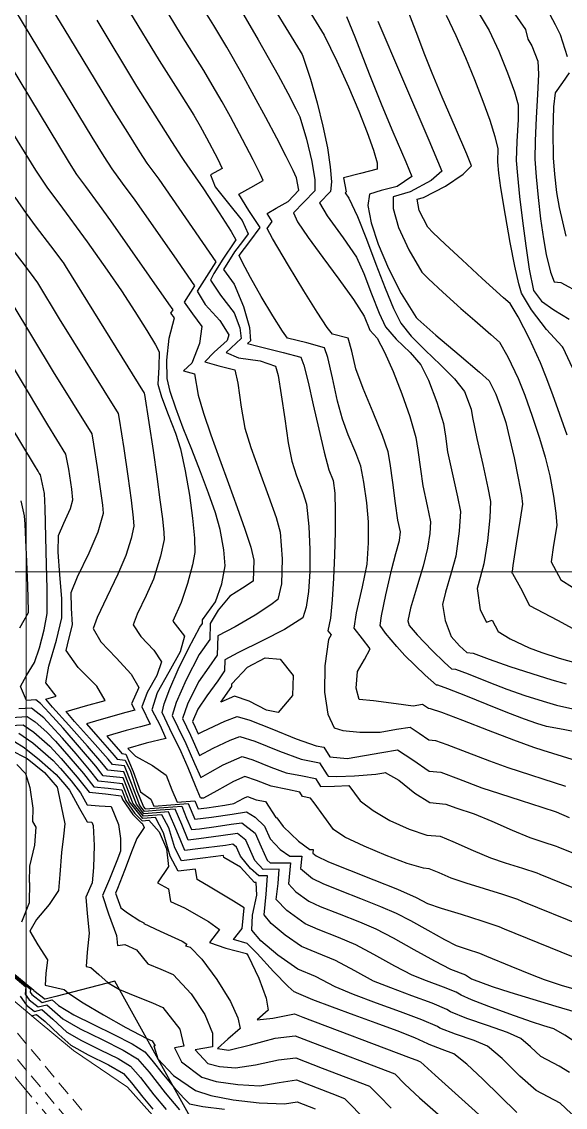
# Model space of a CAD drawing. Extents: x 61466 to 63015, y 108404 to 110397.
# Drawn here: x 62927.46 to 62951.49, y 109081.38 to 109129.42 of the extents above; entities that cross this region are included whole.
import ezdxf

# ---------------------------------------------------------------- set-up
doc = ezdxf.new("R2010")
doc.units = 0
doc.header["$LTSCALE"] = 1.000015
doc.header["$MEASUREMENT"] = 0
doc.linetypes.add('ACAD_ISO04W100', pattern=[30, 24, -3, 0, -3])
doc.linetypes.add('NASCOSTA', pattern=[9.525, 6.35, -3.175])
for name, color, linetype in [('coordinate', 2, 'Continuous'), ('curve livello 5m', 7, 'Continuous'), ('LIN010TR', 2, 'NASCOSTA'), ('LIN018TR', 6, 'NASCOSTA'), ('Per+Mod Surf', 7, 'Continuous'), ('sezioni', 7, 'Continuous'), ('TalusHautBas', 7, 'Continuous')]:
    doc.layers.add(name, color=color, linetype=linetype)
doc.layers.add('no_plot', color=5, linetype='Continuous', plot=False)

msp = doc.modelspace()

# ---------------------------------------------------------------- linework, layer by layer
at = {"layer": 'coordinate', "linetype": 'Continuous', "lineweight": 0}
for p, q in [((62927.666, 109249.448), (62927.666, 108959.046)), ((62922.305, 109105.071), (63014.666, 109105.071))]:
    msp.add_line(p, q, dxfattribs=at)
at = {"layer": 'curve livello 5m', "color": 2, "flags": 128}
for points in [[(62938.103, 109130.849), (62939.775, 109128.111), (62939.855, 109127.972), (62939.894, 109127.895), (62940.227, 109126.875), (62940.525, 109125.823), (62940.777, 109124.791), (62940.973, 109123.832), (62941.101, 109122.997), (62941.152, 109122.339), (62941.115, 109121.911), (62941.115, 109121.911), (62940.624, 109121.399), (62940.963, 109120.827), (62941.677, 109119.86), (62942.259, 109118.998), (62942.259, 109118.998), (62942.581, 109118.28), (62942.925, 109117.378), (62943.257, 109116.518), (62943.542, 109115.922), (62943.542, 109115.922), (62944.02, 109115.374), (62944.634, 109114.779), (62945.102, 109114.238), (62945.102, 109114.238), (62945.442, 109113.549), (62945.816, 109112.589), (62946.112, 109111.645), (62946.112, 109111.645), (62946.193, 109111.078), (62946.288, 109110.386), (62946.288, 109110.386), (62946.484, 109109.462), (62946.729, 109108.393), (62946.856, 109107.743), (62946.856, 109107.743), (62946.805, 109106.876), (62946.649, 109105.774), (62946.649, 109105.774), (62946.451, 109105.031), (62946.192, 109104.176), (62946.063, 109103.623), (62946.063, 109103.623), (62946.183, 109102.916), (62946.447, 109102.216), (62946.447, 109102.216), (62946.821, 109101.807), (62947.134, 109101.512), (62947.419, 109101.483), (62948.126, 109101.206), (62949.033, 109100.893), (62950.008, 109100.573), (62950.892, 109100.296), (62951.525, 109100.114)], [(62951.805, 109114.1), (62951.391, 109114.99), (62951.37, 109115.026), (62951.346, 109115.042), (62950.658, 109115.792), (62949.996, 109116.665), (62949.558, 109117.399), (62949.439, 109117.812), (62949.266, 109118.597), (62949.06, 109119.644), (62948.845, 109120.839), (62948.641, 109122.071), (62948.554, 109122.715), (62948.505, 109123.22), (62948.524, 109123.808), (62948.398, 109124.327), (62948.172, 109125.04), (62947.865, 109125.894), (62947.499, 109126.839), (62947.093, 109127.822), (62946.666, 109128.792), (62946.239, 109129.698)], [(62930.777, 109129.486), (62932.544, 109126.565), (62932.544, 109126.565), (62933.347, 109125.279), (62934.087, 109124.111), (62934.542, 109123.412), (62934.542, 109123.412), (62934.577, 109123.364), (62934.636, 109123.28), (62935.494, 109122.027), (62936.188, 109120.965), (62936.721, 109120.128), (62936.933, 109119.767), (62936.933, 109119.767), (62936.871, 109119.684), (62936.356, 109118.909), (62935.962, 109118.276), (62935.805, 109117.976), (62935.805, 109117.976), (62936.256, 109117.324), (62936.85, 109116.533), (62936.85, 109116.533), (62937.1, 109115.87), (62937.169, 109115.406), (62937.169, 109115.406), (62936.505, 109114.776), (62937.04, 109114.547), (62938.002, 109114.406), (62938.678, 109114.182), (62938.678, 109114.182), (62938.799, 109113.765), (62938.937, 109112.91), (62939.088, 109111.842), (62939.245, 109110.786), (62939.404, 109109.969), (62939.404, 109109.969), (62939.615, 109109.326), (62939.886, 109108.585), (62940.045, 109108.066), (62940.045, 109108.066), (62940.154, 109107.085), (62940.206, 109106.069), (62940.203, 109105.088), (62940.147, 109104.21), (62940.04, 109103.507), (62939.884, 109103.047), (62939.884, 109103.047), (62939.076, 109102.528), (62938.122, 109102.039), (62937.011, 109101.496), (62936.438, 109101.179), (62936.438, 109101.179), (62936.421, 109100.701), (62936.139, 109100.252), (62935.651, 109099.588), (62935.255, 109099.001), (62935.255, 109099.001), (62935.014, 109098.456), (62935.135, 109098.206), (62935.268, 109097.904), (62935.47, 109098.016), (62936.441, 109098.471), (62936.983, 109098.681), (62936.983, 109098.681), (62937.541, 109098.518), (62938.517, 109098.13), (62939.599, 109097.692), (62940.479, 109097.38), (62940.479, 109097.38), (62940.813, 109097.313), (62941.089, 109096.888), (62941.854, 109096.82), (62943.388, 109097.082), (62944.08, 109097.2), (62944.755, 109096.756), (62945.479, 109096.257), (62945.479, 109096.257), (62945.983, 109096.206), (62946.772, 109095.912), (62947.799, 109095.523), (62947.799, 109095.523), (62948.581, 109095.265), (62949.546, 109094.958), (62950.459, 109094.668), (62951.086, 109094.455), (62951.086, 109094.455), (62951.658, 109094.211)], [(62927.163, 109121.65), (62927.654, 109120.926), (62927.654, 109120.926), (62928.098, 109120.332), (62928.735, 109119.499), (62929.277, 109118.78), (62929.277, 109118.78), (62929.292, 109118.759), (62929.378, 109118.616), (62932.879, 109112.977), (62932.888, 109112.926), (62933.083, 109111.678), (62933.267, 109110.447), (62933.434, 109109.289), (62933.574, 109108.259), (62933.682, 109107.415), (62933.748, 109106.813), (62933.766, 109106.507), (62933.766, 109106.507), (62933.605, 109105.769), (62933.289, 109104.755), (62933.289, 109104.755), (62932.967, 109104.031), (62932.569, 109103.206), (62932.384, 109102.732), (62932.384, 109102.732), (62932.722, 109102.217), (62933.31, 109101.61), (62933.649, 109101.094), (62933.649, 109101.094), (62933.442, 109100.494), (62933.004, 109099.739), (62932.768, 109099.105), (62932.768, 109099.105), (62933.146, 109098.329), (62932.711, 109098.213), (62932.079, 109098.048), (62932.079, 109098.048), (62931.22, 109097.802), (62931.826, 109097.113), (62931.89, 109097.032), (62932.062, 109097.013), (62932.385, 109096.234), (62932.717, 109095.338), (62932.717, 109095.338), (62933.174, 109095.017), (62933.298, 109094.711), (62934.06, 109094.767), (62934.825, 109094.824), (62934.825, 109094.824), (62935.121, 109094.13), (62935.85, 109094.221), (62936.761, 109094.359), (62937.398, 109094.453), (62937.398, 109094.453), (62937.79, 109094.215), (62938.192, 109093.815), (62938.192, 109093.815), (62938.441, 109093.257), (62938.883, 109092.791), (62939.319, 109092.492), (62939.319, 109092.492), (62939.842, 109092.494), (62939.792, 109091.947), (62940.316, 109091.504), (62940.777, 109091.286), (62941.541, 109090.976), (62942.444, 109090.622), (62943.323, 109090.272), (62944.014, 109089.972), (62944.014, 109089.972), (62944.648, 109089.641), (62945.413, 109089.213), (62946.144, 109088.806), (62946.674, 109088.537), (62946.674, 109088.537), (62947.159, 109088.379), (62947.705, 109088.205), (62947.705, 109088.205), (62948.008, 109088.074), (62949.079, 109087.628), (62950.026, 109087.242), (62950.563, 109087.03), (62950.563, 109087.03), (62951.353, 109086.777), (62952.341, 109086.487)], [(62927.387, 109102.601), (62927.765, 109103.278), (62927.771, 109103.301), (62927.77, 109103.352), (62927.732, 109104.46), (62927.69, 109105.535), (62927.648, 109106.477), (62927.611, 109107.184), (62927.584, 109107.556), (62927.446, 109108.222)], [(62949.352, 109081.156), (62948.609, 109081.869), (62947.846, 109082.626), (62947.14, 109083.295), (62946.567, 109083.744), (62946.053, 109083.942), (62945.478, 109084.156), (62945.421, 109084.193), (62944.841, 109084.453), (62944.055, 109084.761), (62943.138, 109085.1), (62942.161, 109085.454), (62941.199, 109085.807), (62940.326, 109086.143), (62939.613, 109086.446), (62939.557, 109086.476), (62939.506, 109086.497), (62939.24, 109086.722), (62938.6, 109087.392), (62937.877, 109088.185), (62937.425, 109088.633), (62936.832, 109088.809), (62937.206, 109089.294), (62937.294, 109090.201), (62936.819, 109090.501), (62935.79, 109091.127), (62935.218, 109091.464), (62935.141, 109091.921), (62934.386, 109091.827), (62934.032, 109092.492), (62933.725, 109093.529), (62933.37, 109094.205), (62932.814, 109094.163), (62932.225, 109094.9), (62931.915, 109095.694), (62931.404, 109095.756), (62930.857, 109095.81), (62930.464, 109096.308), (62929.866, 109097.016), (62929.265, 109097.708), (62928.756, 109098.277), (62928.435, 109098.615), (62927.901, 109099.041), (62927.333, 109099.006)], [(62926.959, 109097.204), (62927.706, 109096.816), (62928.476, 109096.203), (62929.037, 109095.548), (62929.037, 109095.548), (62929.066, 109095.41), (62929.369, 109093.929), (62929.306, 109093.383), (62929.216, 109092.654), (62929.216, 109092.654), (62929.146, 109091.676), (62929.089, 109090.969), (62929.089, 109090.969), (62928.68, 109090.354), (62928.118, 109089.698), (62927.827, 109089.181), (62927.827, 109089.181), (62928.179, 109088.574), (62928.603, 109087.902), (62928.603, 109087.902), (62928.535, 109087.296), (62928.504, 109086.782), (62928.504, 109086.782), (62929.344, 109086.589), (62929.527, 109086.426), (62930.173, 109086.002), (62931.072, 109085.466), (62932.064, 109084.911), (62932.987, 109084.43), (62932.987, 109084.43), (62933.235, 109084.327), (62933.357, 109084.104), (62933.303, 109084.094), (62933.483, 109083.52), (62934.167, 109082.791), (62935.152, 109082.126), (62935.152, 109082.126), (62935.818, 109081.903), (62936.817, 109081.71), (62937.964, 109081.577), (62939.075, 109081.532), (62939.075, 109081.532), (62939.645, 109081.626), (62940.428, 109081.318)]]:
    msp.add_lwpolyline(points, dxfattribs=at)
at = {"layer": 'LIN010TR', "lineweight": 0, "ltscale": 0.1, "flags": 128}
for points in [[(62914.449, 109100.014), (62920.303, 109093.007), (62951.19, 109056.037)], [(62914.449, 109098.851), (62920.303, 109091.844), (62951.19, 109054.874)]]:
    msp.add_lwpolyline(points, dxfattribs=at)
at = {"layer": 'LIN018TR', "linetype": 'ACAD_ISO04W100', "lineweight": 0, "ltscale": 0.1, "flags": 128}
msp.add_lwpolyline([(62914.449, 109097.949), (62951.19, 109053.973)], dxfattribs=at)
at = {"layer": 'no_plot', "flags": 128}
for points in [[(62925.635, 109132.435), (62927.867, 109128.761), (62930.562, 109124.308), (62931.094, 109123.46), (62931.451, 109122.905), (62931.91, 109122.278), (62932.466, 109121.521), (62932.466, 109121.521), (62934.193, 109119.052), (62935.096, 109117.735), (62934.643, 109117.009), (62935.015, 109116.485), (62935.42, 109115.937), (62935.327, 109115.173), (62934.976, 109114.308), (62934.616, 109113.967), (62935.099, 109113.835), (62935.26, 109112.898), (62935.495, 109112.094), (62935.821, 109111.13), (62936.202, 109110.071), (62936.604, 109108.98), (62936.992, 109107.923), (62937.331, 109106.964), (62937.585, 109106.167), (62937.721, 109105.596), (62937.721, 109105.596), (62937.691, 109104.658), (62937.226, 109104.347), (62936.661, 109103.997), (62936.141, 109103.381), (62935.798, 109102.788), (62935.773, 109102.088), (62935.31, 109101.414), (62934.732, 109100.295), (62934.289, 109099.295), (62934.116, 109098.716), (62934.362, 109098.203), (62934.716, 109097.479), (62935.102, 109096.594), (62935.374, 109095.982), (62935.79, 109096.208), (62936.374, 109096.538), (62937.213, 109096.907), (62937.686, 109096.753), (62938.468, 109096.436), (62939.152, 109096.185), (62939.882, 109096.045), (62940.445, 109095.926), (62940.576, 109095.723), (62940.669, 109095.57), (62941.292, 109095.594), (62941.927, 109095.623), (62942.422, 109094.948), (62942.997, 109094.517), (62943.737, 109094.069), (62944.593, 109093.684), (62945.371, 109093.418), (62945.957, 109093.372), (62946.525, 109093.144), (62947.413, 109092.746), (62948.185, 109092.418), (62948.832, 109092.204), (62949.598, 109091.969), (62950.238, 109091.756), (62950.37, 109091.699), (62952.253, 109090.932)], [(62927.474, 109132.165), (62929.322, 109129.124), (62931.553, 109125.437), (62932.133, 109124.508), (62932.668, 109123.664), (62932.997, 109123.158), (62933.521, 109122.443), (62934.414, 109121.166), (62936.038, 109118.797), (62935.63, 109118.144), (62935.224, 109117.493), (62935.572, 109116.905), (62936.22, 109116.19), (62936.62, 109115.564), (62936.551, 109115.31), (62935.97, 109114.796), (62935.56, 109114.371), (62936.176, 109114.188), (62936.888, 109114.008), (62937.018, 109113.426), (62937.171, 109112.355), (62937.332, 109111.433), (62937.598, 109110.571), (62937.976, 109109.514), (62938.376, 109108.427), (62938.709, 109107.477), (62938.883, 109106.831), (62938.978, 109105.646), (62938.943, 109104.543), (62938.787, 109103.852), (62938.473, 109103.611), (62937.777, 109103.164), (62936.906, 109102.645), (62936.127, 109102.247), (62936.097, 109101.395), (62935.734, 109100.855), (62935.283, 109100.207), (62934.787, 109099.214), (62934.565, 109098.586), (62934.926, 109097.843), (62935.321, 109096.943), (62935.922, 109097.277), (62936.677, 109097.631), (62937.098, 109097.794), (62937.761, 109097.579), (62938.857, 109097.135), (62939.816, 109096.782), (62940.629, 109096.619), (62940.972, 109096.091), (62941.004, 109096.037), (62941.388, 109096.013), (62942.172, 109096.046), (62943.122, 109096.127), (62943.468, 109096.186), (62943.531, 109096.197), (62944.127, 109095.853), (62944.84, 109095.284), (62945.499, 109094.87), (62946.207, 109094.798), (62946.652, 109094.631), (62947.456, 109094.37), (62948.237, 109094.043), (62949.146, 109093.639), (62949.922, 109093.314), (62950.504, 109093.127), (62951.083, 109092.94), (62951.157, 109092.908), (62952.222, 109092.474)], [(62939.603, 109130.835), (62940.836, 109128.815), (62941.392, 109127.666), (62941.908, 109126.531), (62942.364, 109125.463), (62942.74, 109124.514), (62943.016, 109123.734), (62943.17, 109123.177), (62943.182, 109122.894), (62942.443, 109122.7), (62941.686, 109122.507), (62941.812, 109121.889), (62941.764, 109121.839), (62941.923, 109121.605), (62942.301, 109120.801), (62942.706, 109119.791), (62943.12, 109118.695), (62943.523, 109117.632), (62943.899, 109116.721), (62944.227, 109116.08), (62944.685, 109115.51), (62945.303, 109114.882), (62945.974, 109114.238), (62946.586, 109113.615), (62947.03, 109113.055), (62947.334, 109112.275), (62947.387, 109111.897), (62947.578, 109110.974), (62947.84, 109109.828), (62948.074, 109108.789), (62948.184, 109108.191), (62948.157, 109107.469), (62948.05, 109106.447), (62947.893, 109105.432), (62947.893, 109105.432), (62947.724, 109104.829), (62947.595, 109104.336), (62947.722, 109103.387), (62948.002, 109102.841), (62948.26, 109102.936), (62948.528, 109102.434), (62949.048, 109102.115), (62949.887, 109101.717), (62950.46, 109101.506), (62951.226, 109101.26), (62951.955, 109101.052)], [(62953.315, 109096.301), (62950.516, 109097.17), (62950.093, 109097.308), (62949.212, 109097.632), (62948.094, 109098.06), (62946.961, 109098.497), (62946.034, 109098.849), (62945.534, 109099.02), (62945.534, 109099.02), (62945.44, 109099.03), (62945.179, 109099.206), (62944.763, 109099.135), (62944.021, 109099.232), (62943.02, 109099.367), (62943.02, 109099.367), (62942.381, 109099.43), (62942.248, 109099.927), (62942.302, 109100.66), (62942.302, 109100.66), (62942.616, 109101.196), (62942.867, 109101.67), (62942.526, 109102.115), (62942.153, 109102.581), (62942.153, 109102.581), (62942.258, 109103.259), (62942.527, 109104.409), (62942.726, 109105.409), (62942.789, 109106.353), (62942.792, 109107.281), (62942.792, 109107.281), (62942.716, 109108.125), (62942.588, 109109.04), (62942.446, 109109.753), (62942.446, 109109.753), (62942.23, 109110.344), (62941.9, 109111.14), (62941.638, 109111.829), (62941.638, 109111.829), (62941.429, 109112.633), (62941.201, 109113.654), (62940.995, 109114.554), (62940.852, 109114.994), (62940.852, 109114.994), (62940.061, 109115.204), (62939.207, 109115.411), (62939.207, 109115.411), (62938.988, 109115.72), (62938.559, 109116.407), (62938.049, 109117.265), (62938.049, 109117.265), (62937.58, 109118.094), (62937.221, 109118.762), (62937.081, 109119.069), (62937.081, 109119.069), (62937.546, 109119.69), (62938.004, 109120.305), (62937.51, 109121.065), (62937.06, 109121.788), (62937.06, 109121.788), (62937.595, 109122.088), (62938.138, 109122.391), (62938.138, 109122.391), (62938.021, 109122.659), (62937.695, 109123.306), (62937.228, 109124.199), (62936.688, 109125.207), (62936.688, 109125.207), (62936.321, 109125.868), (62935.885, 109126.63), (62935.512, 109127.265), (62935.512, 109127.265), (62935.056, 109127.986), (62934.526, 109128.822), (62934.526, 109128.822), (62933.686, 109130.21)], [(62936.869, 109130.428), (62937.917, 109128.619), (62938.799, 109127.05), (62939.226, 109126.25), (62939.578, 109125.566), (62939.751, 109125.202), (62940.057, 109124.214), (62940.291, 109123.238), (62940.421, 109122.427), (62940.417, 109121.934), (62939.928, 109121.434), (62939.483, 109120.959), (62939.656, 109120.568), (62940.128, 109119.87), (62940.778, 109118.985), (62941.486, 109118.03), (62942.132, 109117.126), (62942.594, 109116.392), (62942.856, 109115.765), (62943.174, 109115.421), (62943.503, 109114.802), (62943.881, 109113.946), (62944.265, 109112.958), (62944.615, 109111.946), (62944.89, 109111.014), (62944.976, 109110.466), (62945.084, 109109.611), (62945.189, 109108.876), (62945.382, 109107.993), (62945.529, 109107.295), (62945.498, 109106.776), (62945.405, 109106.117), (62945.203, 109105.326), (62944.91, 109104.354), (62944.646, 109103.462), (62944.532, 109102.91), (62944.587, 109102.706), (62944.944, 109102.29), (62945.61, 109101.59), (62946.156, 109101.056), (62946.464, 109100.786), (62946.637, 109100.768), (62947.197, 109100.559), (62948.114, 109100.187), (62948.91, 109099.878), (62949.702, 109099.607), (62950.512, 109099.347), (62951.095, 109099.175), (62951.824, 109099.018)], [(62932.231, 109129.848), (62933.535, 109127.694), (62934.358, 109126.396), (62935.066, 109125.277), (62935.351, 109124.788), (62935.632, 109124.286), (62936.117, 109123.37), (62936.331, 109122.929), (62935.811, 109122.639), (62936.021, 109122.106), (62936.601, 109121.37), (62937.201, 109120.618), (62937.468, 109120.036), (62937.221, 109119.699), (62936.868, 109119.232), (62936.386, 109118.46), (62936.859, 109117.807), (62937.262, 109116.82), (62937.526, 109115.89), (62937.571, 109115.296), (62937.45, 109115.181), (62937.901, 109115.057), (62939.026, 109114.774), (62939.804, 109114.575), (62939.94, 109114.22), (62940.129, 109113.465), (62940.353, 109112.468), (62940.592, 109111.385), (62940.828, 109110.375), (62941.04, 109109.595), (62941.225, 109109.122), (62941.303, 109108.559), (62941.325, 109107.779), (62941.321, 109106.839), (62941.295, 109105.817), (62941.249, 109104.79), (62941.186, 109103.834), (62941.109, 109103.026), (62940.996, 109102.467), (62941.137, 109102.287), (62941.025, 109102.088), (62940.858, 109100.92), (62940.852, 109099.756), (62940.995, 109098.78), (62941.276, 109098.176), (62941.662, 109098.059), (62942.414, 109097.986), (62943.309, 109097.978), (62944.029, 109098.109), (62944.63, 109098.203), (62945.03, 109097.94), (62945.46, 109097.643), (62945.759, 109097.613), (62946.248, 109097.441), (62947.144, 109097.098), (62948.144, 109096.713), (62948.946, 109096.416), (62951.497, 109095.587)], [(62952.13, 109097.947), (62951.392, 109098.093), (62950.665, 109098.237), (62950.665, 109098.237), (62950.232, 109098.368), (62949.694, 109098.549), (62949.694, 109098.549), (62948.957, 109098.83), (62948.031, 109099.202), (62947.089, 109099.584), (62946.305, 109099.895), (62945.854, 109100.053), (62945.854, 109100.053), (62945.794, 109100.059), (62945.29, 109100.501), (62944.398, 109101.373), (62944.398, 109101.373), (62944.04, 109101.764), (62943.547, 109102.367), (62943.311, 109102.695), (62943.311, 109102.695), (62943.371, 109103.128), (62943.56, 109104.057), (62943.819, 109105.204), (62943.819, 109105.204), (62944.005, 109105.881), (62944.161, 109106.46), (62944.161, 109106.46), (62944.201, 109106.846), (62944.09, 109107.366), (62943.981, 109108.104), (62943.864, 109109.023), (62943.754, 109109.868), (62943.668, 109110.383), (62943.668, 109110.383), (62943.412, 109111.113), (62942.998, 109112.125), (62942.561, 109113.186), (62942.236, 109114.062), (62942.236, 109114.062), (62942.049, 109114.841), (62941.9, 109115.413), (62941.9, 109115.413), (62941.199, 109115.591), (62940.971, 109115.886), (62940.529, 109116.559), (62939.936, 109117.508), (62939.255, 109118.633), (62938.55, 109119.83), (62938.55, 109119.83), (62938.313, 109120.271), (62938.539, 109120.574), (62938.308, 109120.937), (62938.705, 109121.172), (62939.245, 109121.46), (62939.245, 109121.46), (62939.72, 109121.957), (62939.607, 109122.508), (62939.458, 109122.838), (62939.153, 109123.452), (62938.735, 109124.263), (62938.251, 109125.184), (62937.744, 109126.129), (62937.744, 109126.129), (62937.186, 109127.131), (62936.525, 109128.289), (62935.958, 109129.254), (62935.958, 109129.254), (62935.517, 109129.951)], [(62941.814, 109129.655), (62942.183, 109128.744), (62942.82, 109127.113), (62943.379, 109125.705), (62943.871, 109124.546), (62944.443, 109123.215), (62944.713, 109122.562), (62944.054, 109122.129), (62943.352, 109121.947), (62942.83, 109121.786), (62942.767, 109121.288), (62942.906, 109120.525), (62943.216, 109119.571), (62943.67, 109118.502), (62944.238, 109117.396), (62944.893, 109116.326), (62944.971, 109116.253), (62945.775, 109115.553), (62946.795, 109114.681), (62947.692, 109113.913), (62948.123, 109113.524), (62948.42, 109112.942), (62948.647, 109112.333), (62948.856, 109111.677), (62949.031, 109110.986), (62949.227, 109110.116), (62949.411, 109109.219), (62949.551, 109108.446), (62949.593, 109108.063), (62949.5, 109107.413), (62949.315, 109106.312), (62949.165, 109105.359), (62949.137, 109105.089), (62949.126, 109105.049), (62949.141, 109104.994), (62949.15, 109104.998), (62949.515, 109104.363), (62949.908, 109103.579), (62951.139, 109102.93), (62952.317, 109102.308)], [(62951.568, 109111.128), (62951.253, 109112.042), (62950.94, 109112.914), (62950.646, 109113.693), (62950.389, 109114.33), (62950.389, 109114.33), (62949.907, 109115.384), (62949.41, 109116.356), (62949.048, 109116.954), (62949.048, 109116.954), (62948.763, 109117.201), (62947.816, 109118.058), (62946.927, 109118.875), (62946.175, 109119.576), (62945.642, 109120.086), (62945.408, 109120.33), (62945.408, 109120.33), (62945.03, 109121.062), (62944.942, 109121.562), (62944.942, 109121.562), (62945.219, 109121.64), (62946.192, 109122.147), (62946.979, 109122.665), (62947.345, 109123.039), (62947.345, 109123.039), (62947.138, 109123.557), (62946.636, 109124.723), (62946.053, 109126.074), (62945.602, 109127.144), (62945.602, 109127.144), (62945.286, 109127.953), (62944.898, 109128.968), (62944.55, 109129.879)], [(62947.678, 109129.767), (62948.129, 109129.025), (62948.546, 109128.115), (62948.938, 109127.161), (62949.243, 109126.317), (62949.404, 109125.737), (62949.403, 109125.088), (62949.347, 109124.114), (62949.326, 109123.276), (62949.375, 109122.615), (62949.47, 109121.689), (62949.597, 109120.612), (62949.744, 109119.501), (62949.895, 109118.47), (62950.08, 109117.529), (62950.44, 109117.055), (62950.987, 109116.667), (62951.661, 109116.262)], [(62949.26, 109129.757), (62949.733, 109129.07), (62949.841, 109128.647), (62950.018, 109128.351), (62950.284, 109127.667), (62950.303, 109127.095), (62950.265, 109126.2), (62950.204, 109125.158), (62950.153, 109124.143), (62950.147, 109123.332), (62950.198, 109122.55), (62950.286, 109121.636), (62950.398, 109120.691), (62950.522, 109119.817), (62950.646, 109119.115), (62950.842, 109118.332), (62951.004, 109117.914), (62951.297, 109117.879), (62952.162, 109117.401)], [(62951.587, 109127.862), (62951.279, 109128.841), (62951.279, 109128.841), (62951.063, 109129.285), (62950.688, 109129.966)], [(62943.209, 109129.442), (62944.249, 109126.993), (62945.459, 109124.18), (62946.029, 109122.8), (62945.556, 109122.391), (62944.636, 109121.884), (62943.886, 109121.674), (62943.876, 109121.153), (62944.123, 109120.317), (62944.568, 109119.323), (62945.15, 109118.328), (62945.437, 109118.042), (62946.073, 109117.449), (62946.867, 109116.727), (62947.487, 109116.19), (62948.206, 109115.575), (62948.586, 109115.239), (62948.954, 109114.594), (62949.404, 109113.636), (62949.695, 109112.896), (62950.029, 109111.96), (62950.352, 109110.991), (62950.605, 109110.153), (62950.803, 109109.32), (62950.976, 109108.429), (62951.078, 109107.669), (62951.119, 109107.123), (62950.973, 109106.256), (62950.865, 109105.516), (62951.288, 109104.725), (62951.81, 109104.393)], [(62952.284, 109089.391), (62949.582, 109090.491), (62949.582, 109090.491), (62949.394, 109090.572), (62948.735, 109090.796), (62947.926, 109091.046), (62947.115, 109091.297), (62946.449, 109091.522), (62946.449, 109091.522), (62945.914, 109091.754), (62945.479, 109091.937), (62945.479, 109091.937), (62945.224, 109091.957), (62944.499, 109092.175), (62943.57, 109092.522), (62942.599, 109092.932), (62941.749, 109093.341), (62941.749, 109093.341), (62941.252, 109093.673), (62940.386, 109094.853), (62940.227, 109095.066), (62939.881, 109095.139), (62939.757, 109095.333), (62939.205, 109095.45), (62938.489, 109095.587), (62938.489, 109095.587), (62937.838, 109095.836), (62937.328, 109096.019), (62937.328, 109096.019), (62936.826, 109095.798), (62936.094, 109095.387), (62935.505, 109095.064), (62935.505, 109095.064), (62935.437, 109095.054), (62935.415, 109095.052), (62935.407, 109095.072), (62935.362, 109095.068), (62935.139, 109095.613), (62934.822, 109096.4), (62934.822, 109096.4), (62934.507, 109097.116), (62934.011, 109098.129), (62933.667, 109098.846), (62933.667, 109098.846), (62933.757, 109099.238), (62934.009, 109099.903), (62934.384, 109100.748), (62934.84, 109101.684), (62935.338, 109102.62), (62935.338, 109102.62), (62935.448, 109102.782), (62935.454, 109102.949), (62936.024, 109103.747), (62936.304, 109104.549), (62936.459, 109105.343), (62936.459, 109105.343), (62936.404, 109106.052), (62936.239, 109106.954), (62936.239, 109106.954), (62936.026, 109107.687), (62935.722, 109108.554), (62935.362, 109109.503), (62934.979, 109110.481), (62934.607, 109111.435), (62934.28, 109112.313), (62934.032, 109113.062), (62933.897, 109113.63), (62933.897, 109113.63), (62933.885, 109114.434), (62933.975, 109115.412), (62933.975, 109115.412), (62934.219, 109116.309), (62934.062, 109116.526), (62934.154, 109116.672), (62933.971, 109116.938), (62931.41, 109120.6), (62930.895, 109121.304), (62930.292, 109122.119), (62929.906, 109122.651), (62929.906, 109122.651), (62929.571, 109123.18), (62926.052, 109128.984)], [(62951.527, 109119.927), (62951.228, 109121.191), (62951.228, 109121.191), (62951.12, 109121.854), (62951.023, 109122.667), (62950.968, 109123.387), (62950.968, 109123.387), (62950.948, 109124.581), (62950.982, 109125.646), (62951.059, 109126.265), (62951.059, 109126.265), (62951.385, 109126.725), (62951.678, 109127.158)], [(62926.766, 109124.972), (62928.075, 109122.848), (62928.598, 109122.052), (62929.104, 109121.384), (62930.354, 109119.678), (62931.243, 109118.422), (62931.87, 109117.511), (62932.464, 109116.595), (62932.993, 109115.754), (62933.378, 109115.115), (62933.542, 109114.806), (62933.518, 109114.126), (62933.479, 109113.385), (62933.644, 109112.82), (62933.944, 109112.034), (62934.263, 109111.208), (62934.484, 109110.521), (62934.695, 109109.537), (62934.878, 109108.474), (62935.019, 109107.445), (62935.102, 109106.558), (62935.113, 109105.925), (62935.009, 109105.383), (62934.786, 109104.564), (62934.51, 109103.714), (62934.142, 109102.891), (62934.656, 109102.225), (62934.465, 109101.532), (62933.964, 109100.631), (62933.448, 109099.715), (62933.218, 109098.975), (62933.563, 109098.301), (62933.834, 109097.707), (62932.969, 109097.487), (62932.157, 109097.265), (62932.497, 109096.921), (62933.249, 109096.508), (62933.848, 109096.078), (62934.094, 109095.431), (62934.33, 109094.89), (62935.116, 109094.948), (62935.268, 109094.591), (62935.643, 109094.638), (62936.44, 109094.752), (62936.843, 109094.817), (62937.278, 109095.059), (62937.444, 109095.132), (62937.826, 109094.99), (62938.243, 109094.906), (62938.697, 109094.201), (62938.734, 109094.193), (62939.022, 109093.807), (62939.701, 109093.152), (62940.197, 109092.784), (62940.344, 109092.785), (62940.33, 109092.63), (62940.478, 109092.506), (62941.03, 109092.245), (62941.945, 109091.874), (62943.026, 109091.45), (62944.078, 109091.03), (62944.906, 109090.671), (62945.402, 109090.404), (62946.006, 109090.192), (62946.882, 109089.922), (62947.805, 109089.639), (62948.55, 109089.389), (62948.795, 109089.283), (62952.315, 109087.849)], [(62927.063, 109119.326), (62927.571, 109118.662), (62928.003, 109118.089), (62928.167, 109117.858), (62929.123, 109116.273), (62931.726, 109112.081), (62931.772, 109111.825), (62931.971, 109110.538), (62932.151, 109109.306), (62932.296, 109108.245), (62932.391, 109107.469), (62932.42, 109107.09), (62932.301, 109106.545), (62932.067, 109105.797), (62931.712, 109104.974), (62931.224, 109103.96), (62930.797, 109103.058), (62930.626, 109102.573), (62930.962, 109101.982), (62931.633, 109101.268), (62932.304, 109100.554), (62932.641, 109099.963), (62932.319, 109099.235), (62932.457, 109098.951), (62932.067, 109098.848), (62930.872, 109098.513), (62930.325, 109098.349), (62930.825, 109097.774), (62931.554, 109096.952), (62931.683, 109096.787), (62932.033, 109096.749), (62932.272, 109096.251), (62932.552, 109095.4), (62932.84, 109094.684), (62932.922, 109094.581), (62933.748, 109094.648), (62934.534, 109094.7), (62934.754, 109094.182), (62934.974, 109093.669), (62935.32, 109093.707), (62936.057, 109093.804), (62936.728, 109093.906), (62937.197, 109093.975), (62937.782, 109093.505), (62938.046, 109092.914), (62938.313, 109092.312), (62938.441, 109092.2), (62939.339, 109092.204), (62939.254, 109091.263), (62939.579, 109090.92), (62940.154, 109090.503), (62940.66, 109090.271), (62941.494, 109089.939), (62942.401, 109089.581), (62943.123, 109089.273), (62943.888, 109088.875), (62944.802, 109088.365), (62945.702, 109087.864), (62946.421, 109087.494), (62947.081, 109087.238), (62947.351, 109087.063), (62948.255, 109086.721), (62949.045, 109086.469), (62950.051, 109086.167), (62951.076, 109085.863), (62951.923, 109085.605)], [(62952.149, 109084.136), (62951.463, 109084.58), (62950.986, 109084.853), (62950.986, 109084.853), (62950.549, 109084.99), (62949.992, 109085.16), (62949.992, 109085.16), (62949.038, 109085.497), (62948.105, 109085.843), (62947.338, 109086.141), (62946.883, 109086.336), (62946.883, 109086.336), (62946.666, 109086.477), (62946.109, 109086.704), (62945.356, 109086.979), (62944.719, 109087.232), (62944.719, 109087.232), (62943.959, 109087.631), (62943.032, 109088.15), (62942.231, 109088.574), (62942.231, 109088.574), (62941.464, 109088.895), (62940.565, 109089.249), (62939.992, 109089.501), (62939.992, 109089.501), (62939.176, 109090.092), (62938.716, 109090.58), (62938.716, 109090.58), (62938.792, 109091.284), (62938.837, 109091.914), (62938.837, 109091.914), (62938.135, 109091.911), (62937.768, 109092.305), (62937.372, 109093.196), (62936.996, 109093.497), (62936.264, 109093.388), (62935.286, 109093.259), (62934.827, 109093.209), (62934.827, 109093.209), (62934.535, 109093.889), (62934.243, 109094.576), (62934.243, 109094.576), (62933.586, 109094.533), (62932.895, 109094.477), (62932.895, 109094.477), (62932.686, 109094.738), (62932.321, 109095.716), (62932.003, 109096.485), (62932.003, 109096.485), (62931.477, 109096.543), (62931.281, 109096.791), (62930.599, 109097.567), (62929.804, 109098.451), (62929.429, 109098.896), (62929.429, 109098.896), (62930.286, 109099.143), (62931.148, 109099.389), (62931.148, 109099.389), (62930.79, 109100.01), (62929.96, 109100.847), (62929.429, 109101.589), (62929.429, 109101.589), (62929.545, 109102.101), (62929.707, 109102.725), (62929.707, 109102.725), (62929.671, 109103.473), (62929.646, 109104.156), (62929.646, 109104.156), (62929.934, 109104.86), (62930.441, 109105.916), (62930.846, 109106.839), (62930.846, 109106.839), (62931.074, 109107.672), (62931.043, 109108.02), (62930.951, 109108.741), (62930.815, 109109.69), (62930.656, 109110.725), (62930.656, 109110.725), (62930.572, 109111.185), (62928.868, 109113.93), (62927.042, 109116.957)], [(62951.678, 109082.918), (62951.221, 109083.202), (62951.221, 109083.202), (62950.403, 109083.636), (62949.951, 109084.051), (62949.528, 109084.432), (62949.528, 109084.432), (62948.929, 109084.697), (62948.058, 109084.998), (62947.144, 109085.311), (62946.415, 109085.61), (62946.415, 109085.61), (62946.251, 109085.715), (62945.608, 109085.987), (62944.709, 109086.319), (62943.773, 109086.662), (62943.017, 109086.97), (62943.017, 109086.97), (62942.194, 109087.413), (62941.34, 109087.874), (62941.34, 109087.874), (62940.511, 109088.213), (62939.83, 109088.5), (62939.83, 109088.5), (62939.105, 109088.999), (62938.494, 109089.516), (62938.178, 109089.896), (62938.178, 109089.896), (62938.276, 109090.809), (62938.334, 109091.624), (62938.334, 109091.624), (62937.946, 109091.622), (62937.57, 109091.947), (62937.136, 109092.492), (62937.136, 109092.492), (62936.961, 109092.886), (62936.795, 109093.02), (62936.471, 109092.971), (62935.252, 109092.811), (62934.68, 109092.748), (62934.68, 109092.748), (62934.316, 109093.596), (62933.952, 109094.452), (62933.952, 109094.452), (62933.423, 109094.418), (62932.868, 109094.372), (62932.868, 109094.372), (62932.532, 109094.792), (62932.234, 109095.592), (62931.974, 109096.221), (62931.974, 109096.221), (62931.27, 109096.299), (62931.009, 109096.63), (62930.367, 109097.365), (62929.541, 109098.286), (62928.83, 109099.081), (62928.534, 109099.444), (62928.992, 109099.575), (62928.534, 109100.161), (62928.666, 109100.905), (62929.007, 109102.047), (62929.24, 109103.045), (62929.24, 109103.045), (62929.236, 109103.9), (62929.148, 109104.944), (62929.068, 109105.946), (62929.087, 109106.676), (62929.087, 109106.676), (62929.326, 109107.223), (62929.625, 109107.88), (62929.625, 109107.88), (62929.727, 109108.254), (62929.672, 109108.734), (62929.54, 109109.624), (62929.54, 109109.624), (62929.419, 109110.289), (62928.613, 109111.587), (62925.917, 109116.057)], [(62952.243, 109080.646), (62951.258, 109081.568), (62950.733, 109081.847), (62950.201, 109082.128), (62950.201, 109082.128), (62949.488, 109082.755), (62948.696, 109083.537), (62948.048, 109084.088), (62948.048, 109084.088), (62947.46, 109084.333), (62946.638, 109084.611), (62945.946, 109084.883), (62945.946, 109084.883), (62945.836, 109084.954), (62945.156, 109085.249), (62944.207, 109085.606), (62943.146, 109085.992), (62942.13, 109086.37), (62941.315, 109086.708), (62941.315, 109086.708), (62940.448, 109087.175), (62939.668, 109087.499), (62938.778, 109088.111), (62938.027, 109088.746), (62937.64, 109089.213), (62937.64, 109089.213), (62937.666, 109089.89), (62937.849, 109090.762), (62937.832, 109091.334), (62937.832, 109091.334), (62937.757, 109091.334), (62937.135, 109092.002), (62936.393, 109092.439), (62936.38, 109092.517), (62935.472, 109092.409), (62934.533, 109092.287), (62934.533, 109092.287), (62934.229, 109092.858), (62933.965, 109093.749), (62933.661, 109094.328), (62933.661, 109094.328), (62932.841, 109094.268), (62932.379, 109094.846), (62932.147, 109095.468), (62931.944, 109095.958), (62931.944, 109095.958), (62931.063, 109096.055), (62930.737, 109096.469), (62930.017, 109097.32), (62929.295, 109098.152), (62928.683, 109098.836), (62928.297, 109099.242), (62928.297, 109099.242), (62928.089, 109099.408), (62927.669, 109099.389), (62927.405, 109100.005), (62927.68, 109100.482), (62928.036, 109101.057), (62928.036, 109101.057), (62928.256, 109101.711), (62928.459, 109102.516), (62928.586, 109103.23), (62928.586, 109103.23), (62928.592, 109103.587), (62928.584, 109104.342), (62928.563, 109105.385), (62928.534, 109106.603), (62928.496, 109107.885), (62928.496, 109107.885), (62928.467, 109108.544), (62928.297, 109109.367), (62928.241, 109109.438), (62928.189, 109109.524), (62928.026, 109109.793), (62924.791, 109115.156)], [(62927.002, 109098.634), (62927.712, 109098.673), (62928.061, 109098.433), (62928.574, 109097.987), (62928.952, 109097.583), (62929.551, 109096.901), (62930.192, 109096.147), (62930.65, 109095.566), (62931.288, 109095.502), (62931.885, 109095.43), (62932.071, 109094.954), (62932.463, 109094.382), (62932.786, 109094.059), (62933.079, 109094.081), (62933.543, 109093.574), (62933.866, 109092.818), (62933.951, 109092.039), (62933.463, 109091.307), (62933.949, 109091.044), (62934.044, 109090.489), (62934.662, 109090.202), (62935.719, 109089.597), (62936.212, 109089.248), (62935.767, 109088.671), (62936.479, 109088.429), (62937.393, 109088.19), (62937.476, 109088.077), (62937.942, 109087.094), (62938.267, 109086.204), (62938.353, 109085.674), (62937.869, 109085.247), (62938.569, 109085.326), (62939.523, 109085.522), (62939.89, 109085.377), (62944.56, 109083.605), (62945.006, 109083.432), (62945.01, 109083.429), (62945.087, 109083.4), (62945.735, 109082.81), (62949.286, 109079.606)], [(62926.938, 109098.273), (62927.524, 109098.306), (62928.005, 109097.974), (62928.712, 109097.36), (62929.205, 109096.82), (62929.92, 109095.987), (62930.443, 109095.322), (62931.173, 109095.249), (62931.856, 109095.167), (62931.918, 109095.008), (62932.379, 109094.335), (62932.759, 109093.955), (62932.788, 109093.957), (62932.874, 109093.756), (62932.557, 109093.282), (62932.35, 109092.762), (62932.007, 109091.853), (62931.704, 109091.07), (62931.615, 109090.863), (62931.844, 109090.214), (62932.141, 109089.99), (62932.686, 109089.639), (62932.864, 109089.543), (62932.869, 109089.514), (62933.585, 109089.173), (62934.562, 109088.728), (62934.759, 109088.607), (62934.703, 109088.533), (62934.91, 109088.472), (62935.432, 109087.933), (62936.091, 109087.04), (62936.689, 109086.06), (62937.014, 109085.335), (62937.126, 109084.864), (62936.568, 109084.396), (62936.12, 109083.978), (62936.614, 109083.904), (62937.575, 109084.141), (62938.666, 109084.44), (62939.553, 109084.548), (62940.315, 109084.248), (62943.949, 109082.869), (62944.405, 109082.399), (62945.046, 109081.807), (62945.866, 109081.08)], [(62927.335, 109097.939), (62927.949, 109097.516), (62928.85, 109096.732), (62929.176, 109096.376), (62929.647, 109095.826), (62930.065, 109095.296), (62930.363, 109094.765), (62930.893, 109094.728), (62931.412, 109094.688), (62931.749, 109093.899), (62931.831, 109093.282), (62931.823, 109092.711), (62931.669, 109092.288), (62931.349, 109091.482), (62931.033, 109090.746), (62931.302, 109089.946), (62931.654, 109088.983), (62931.694, 109088.539), (62931.82, 109088.558), (62932.027, 109088.588), (62932.54, 109088.344), (62933.042, 109087.725), (62933.617, 109087.49), (62934.155, 109087.26), (62934.948, 109086.405), (62935.558, 109085.487), (62935.902, 109084.655), (62935.899, 109084.061), (62935.124, 109083.924), (62935.697, 109083.315), (62936.213, 109083.186), (62936.913, 109083.13), (62937.797, 109083.259), (62938.817, 109083.484), (62939.584, 109083.574), (62940.74, 109083.12), (62942.84, 109082.323), (62943.251, 109081.903), (62943.788, 109081.343)], [(62927.147, 109097.571), (62927.572, 109097.305), (62928.254, 109096.761), (62928.988, 109096.104), (62929.375, 109095.665), (62929.577, 109095.408), (62930.018, 109094.607), (62930.363, 109094.01), (62930.557, 109093.996), (62930.619, 109093.85), (62930.673, 109092.972), (62930.642, 109091.991), (62930.572, 109091.311), (62930.304, 109090.685), (62930.364, 109089.959), (62930.449, 109089.092), (62930.363, 109088.239), (62930.318, 109087.61), (62930.519, 109087.564), (62930.872, 109087.254), (62931.28, 109086.883), (62931.788, 109086.59), (62932.461, 109086.307), (62933.248, 109085.999), (62933.695, 109085.794), (62934.446, 109084.845), (62934.628, 109084.083), (62934.213, 109084.009), (62934.523, 109083.398), (62935.425, 109082.721), (62936.061, 109082.529), (62937.012, 109082.384), (62937.994, 109082.331), (62938.844, 109082.479), (62939.614, 109082.6), (62941.166, 109081.991), (62941.73, 109081.776), (62942.073, 109081.436), (62942.658, 109080.817)], [(62927.246, 109096.555), (62927.634, 109096.148), (62927.819, 109095.534), (62927.96, 109094.613), (62927.94, 109094.025), (62928.092, 109093.782), (62928.029, 109092.987), (62927.811, 109092.046), (62927.789, 109091.345), (62927.815, 109091.325), (62927.797, 109090.427), (62927.457, 109089.579)], [(62926.825, 109087.464), (62927.503, 109086.922), (62927.85, 109086.615), (62927.835, 109086.483), (62927.909, 109086.378), (62928.372, 109086.024), (62928.373, 109086.019), (62928.813, 109086.135), (62929.097, 109085.882), (62929.774, 109085.48), (62930.638, 109085.043), (62931.543, 109084.603), (62932.346, 109084.19), (62932.899, 109083.837), (62933.21, 109083.473), (62933.729, 109082.825), (62934.185, 109082.271), (62934.631, 109081.78), (62934.879, 109081.532), (62935.471, 109081.415), (62936.425, 109081.304)], [(62927.066, 109087.2), (62927.649, 109086.707), (62927.613, 109086.393), (62927.792, 109086.139), (62928.194, 109085.832), (62928.198, 109085.82), (62928.58, 109085.92), (62929.278, 109085.298), (62930.044, 109084.855), (62931.016, 109084.375), (62931.945, 109083.912), (62932.586, 109083.519), (62933.099, 109082.931), (62933.805, 109082.022), (62934.438, 109081.263)], [(62927.392, 109086.302), (62927.674, 109085.901), (62928.016, 109085.64), (62928.022, 109085.62), (62928.346, 109085.706), (62928.843, 109085.277), (62929.46, 109084.713), (62930.111, 109084.337), (62930.937, 109083.929), (62931.727, 109083.535), (62932.272, 109083.201), (62932.708, 109082.701), (62933.309, 109081.928), (62933.847, 109081.282)], [(62927.9, 109085.435), (62928.112, 109085.491), (62928.505, 109085.182), (62929.102, 109084.603), (62929.641, 109084.129), (62930.397, 109083.708), (62931.306, 109083.263), (62931.958, 109082.883), (62932.318, 109082.471), (62932.813, 109081.834), (62933.256, 109081.302)]]:
    msp.add_lwpolyline(points, dxfattribs=at)
at = {"layer": 'Per+Mod Surf', "color": 2, "linetype": 'Continuous'}
msp.add_lwpolyline([(62938.8, 109098.849), (62938.287, 109098.959), (62937.523, 109099.349), (62936.867, 109099.569), (62936.867, 109099.569), (62936.261, 109099.302), (62936.745, 109100.008), (62936.749, 109100.112), (62937.438, 109100.858), (62938.232, 109101.264), (62938.892, 109101.207), (62938.892, 109101.207), (62939.465, 109100.483), (62939.431, 109099.61), (62938.8, 109098.849)], dxfattribs=at)
at = {"layer": 'sezioni', "linetype": 'Continuous', "lineweight": 0, "flags": 128}
msp.add_lwpolyline([(62951.19, 109056.707), (62950.706, 109057.253), (62950.05, 109058.861), (62949.931, 109059.635), (62948.769, 109061.392), (62947.518, 109062.762), (62946.238, 109064.281), (62945.113, 109065.886), (62943.708, 109067.99), (62942.106, 109069.875), (62941.146, 109071.192), (62939.865, 109072.544), (62937.552, 109074.999), (62936.449, 109076.173), (62935.666, 109077.312), (62935.168, 109078.522), (62934.731, 109079.363), (62932.133, 109082.279), (62929.759, 109083.901), (62928.108, 109085.262), (62927.066, 109086.131), (62926.139, 109087.578), (62923.968, 109089.866), (62921.534, 109093.097)], dxfattribs=at)
at = {"layer": 'TalusHautBas', "linetype": 'Continuous'}
for p, q in [((62927.994, 109086.549), (62924.489, 109089.433)), ((62931.582, 109086.962), (62928.973, 109086.281)), ((62937.919, 109075.543), (62931.582, 109086.962)), ((62927.994, 109086.549), (62928.499, 109086.162)), ((62928.973, 109086.281), (62928.499, 109086.162))]:
    msp.add_line(p, q, dxfattribs=at)

doc.saveas('drawing.dxf')
